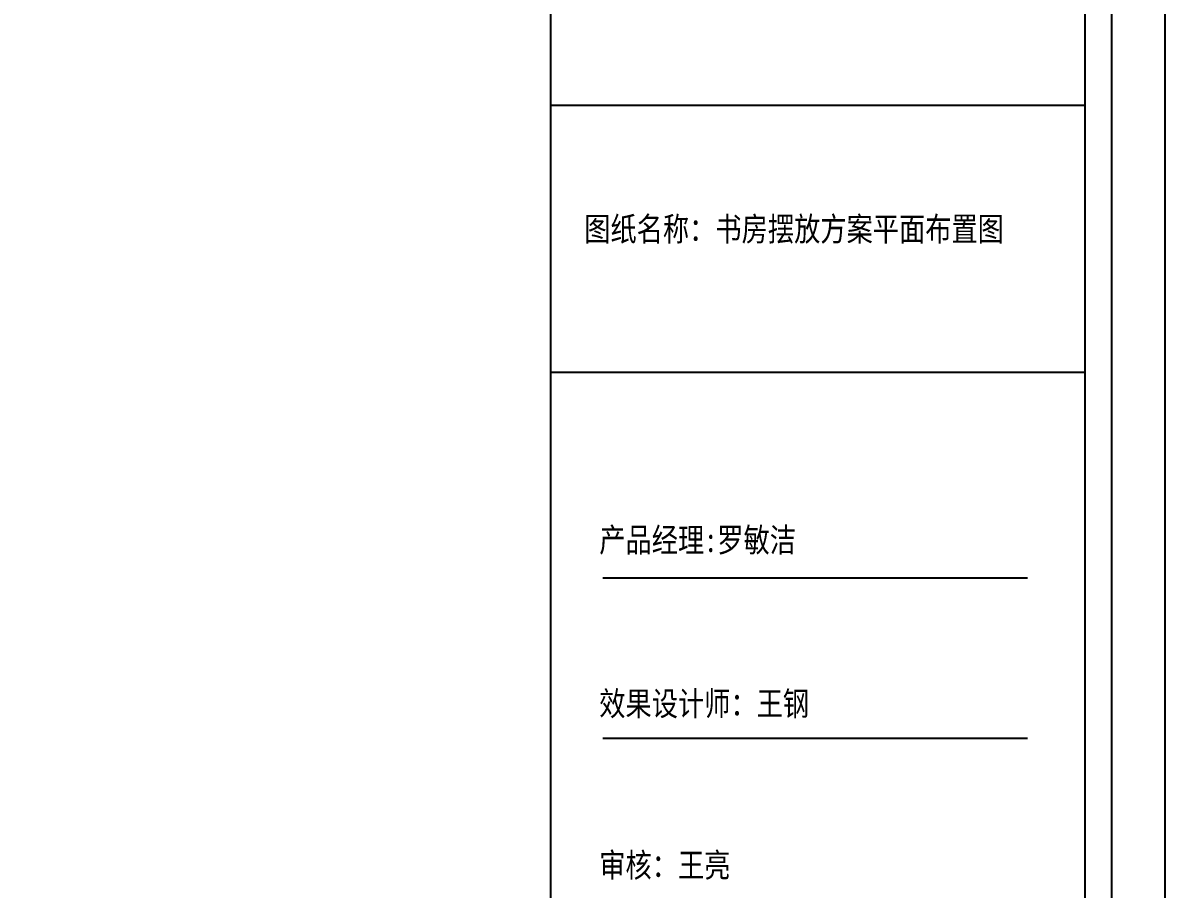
# Model space of a CAD drawing. Extents: x 422240 to 534325, y -8262 to 172635.
# Drawn here: x 513451 to 515927, y 86470 to 88347 of the extents above; entities that cross this region are included whole.
import ezdxf

# ---------------------------------------------------------------- set-up
doc = ezdxf.new("R2010")
doc.units = 0
doc.header["$LTSCALE"] = 1000
doc.header["$MEASUREMENT"] = 0
doc.styles.add('WJ', font='', dxfattribs={"width": 0.8, "height": 135})
doc.styles.get('WJ').set_extended_font_data('FangSong_GB2312')

# ---------------------------------------------------------------- blocks, each defined once
blk = doc.blocks.new('书房摆放方案图框')
at = {"color": 251}
blk.add_line((25026.8, 493.2), (25026.8, 17757), dxfattribs=at)
for p, q in [((21375.6, 667.1), (21375.6, 17583.2)), ((24852.9, 667.1), (24852.9, 17583.2)), ((21375.6, 11897.8), (24852.9, 11897.8)), ((21375.6, 10159.1), (24852.9, 10159.1)), ((21714.5, 8821.1), (24478, 8821.1)), ((21714.5, 7777.8), (24478, 7777.8))]:
    blk.add_line(p, q)
blk.add_lwpolyline([(-25.1, 145.5), (25374.5, 145.5), (25374.5, 18104.8), (-25.1, 18104.8)], close=True)
at = {"char_height": 156.481, "attachment_point": 1, "style": 'WJ'}
for s, insert, width in [('图纸名称：书房摆放方案平面布置图', (21593.2, 11169.7), 3037.946), ('{\\fSimSun|b0|i0|c134|p2;产品经理:罗敏洁}', (21691.3, 9146.2), 1903.637), ('{\\fSimSun|b0|i0|c134|p2;效果设计师：王钢}', (21691.3, 8081.3), 1955.698), ('{\\fSimSun|b0|i0|c134|p2;审核：王亮}', (21691.3, 7030.1), 936.029)]:
    blk.add_mtext(s, dxfattribs=dict(at, insert=insert, width=width))

msp = doc.modelspace()

# ---------------------------------------------------------------- block references
at = {"xscale": 0.3330153595476334, "yscale": 0.3330153595476334, "zscale": 0.3330153595476334}
msp.add_blockref('书房摆放方案图框', (507477.1, 84207), dxfattribs=at)

doc.saveas('drawing.dxf')
